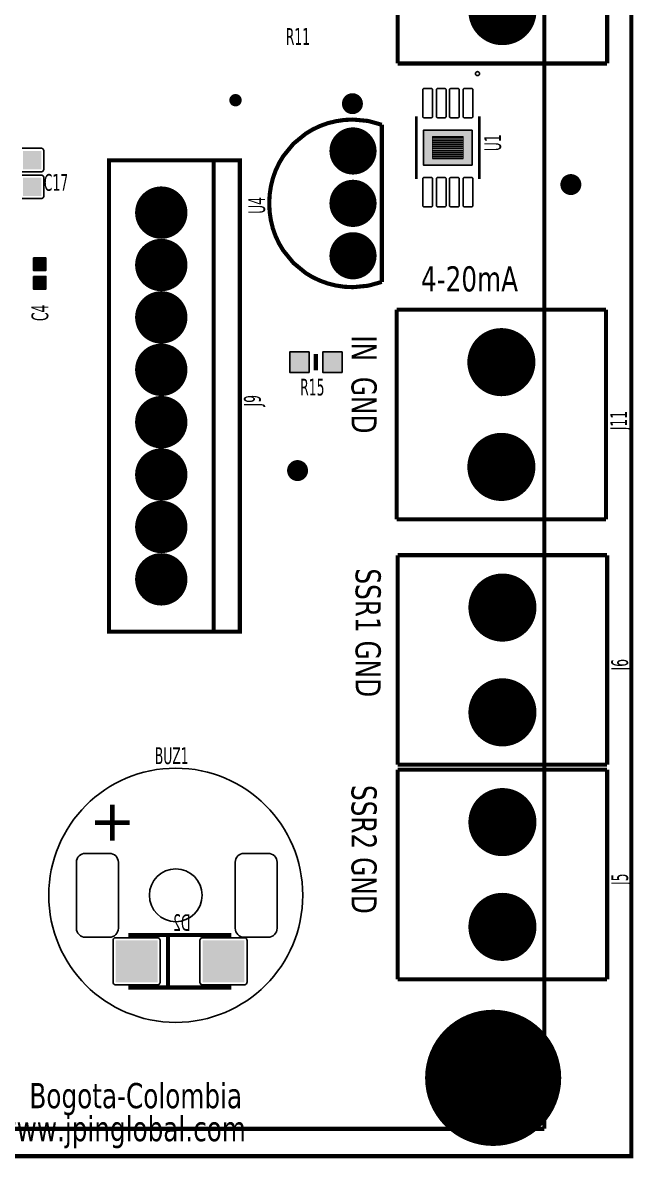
# Model space of a CAD drawing. Header units: millimetres. Extents: x 124 to 302, y 105 to 223.
# Drawn here: x 283.086 to 284.252, y 216.441 to 218.609 of the extents above; entities that cross this region are included whole.
import ezdxf

# ---------------------------------------------------------------- set-up
doc = ezdxf.new("R2010")
doc.units = ezdxf.units.MM
doc.layers.add('DESC', color=250, linetype='Continuous')
doc.styles.get("Standard").update_dxf_attribs({"font": 'tahoma.ttf'})

# ---------------------------------------------------------------- blocks, each defined once
blk = doc.blocks.new('RPAD')
blk.add_trace([(-0.5, -0.5), (-0.5, 0.5), (0.5, -0.5), (0.5, 0.5)])
blk = doc.blocks.new('EPAD')
at = {"const_width": 0.5}
blk.add_lwpolyline([(-0.25, 0, 1), (0.25, 0, 1)], format="xyb", close=True, dxfattribs=at)
blk = doc.blocks.new('PSOCB')
for points, const_width in [([(129.8456, 111.181), (134.7196, 111.181), (134.7196, 114.0511), (129.8456, 114.0511), (129.8456, 111.181)], 0.00787), ([(129.8456, 111.181), (134.7196, 111.181), (134.7196, 114.0511), (129.8456, 114.0511), (129.8456, 111.181)], 0.00787), ([(129.8456, 111.181), (134.7196, 111.181), (134.7196, 114.0511), (129.8456, 114.0511), (129.8456, 111.181)], 0.00787), ([(134.5535, 113.9893), (134.5535, 111.2334)], 0.00787), ([(134.5535, 113.9893), (134.5535, 111.2334)], 0.00787), ([(134.5535, 113.9893), (134.5535, 111.2334)], 0.00787), ([(134.2735, 113.6669), (134.2735, 113.2669)], 0.00787), ([(134.2735, 113.6669), (134.2735, 113.2669)], 0.00787), ([(134.2735, 113.6669), (134.2735, 113.2669)], 0.00787), ([(134.6735, 113.6669), (134.6735, 113.2669)], 0.00787), ([(134.6735, 113.6669), (134.6735, 113.2669)], 0.00787), ([(134.6735, 113.6669), (134.6735, 113.2669)], 0.00787), ([(134.6735, 113.2669), (134.2735, 113.2669)], 0.00787), ([(134.6735, 113.2669), (134.2735, 113.2669)], 0.00787), ([(134.6735, 113.2669), (134.2735, 113.2669)], 0.00787), ([(134.1881, 113.1599), (134.1714, 113.1591), (134.1554, 113.1567), (134.1399, 113.1529), (134.1251, 113.1476), (134.1111, 113.1409), (134.0979, 113.133), (134.0743, 113.1137), (134.055, 113.0901), (134.0471, 113.0769), (134.0404, 113.0629), (134.0351, 113.0481), (134.0313, 113.0326), (134.0289, 113.0166), (134.0281, 112.9999)], 0.00787), ([(134.1881, 113.1599), (134.1714, 113.1591), (134.1554, 113.1567), (134.1399, 113.1529), (134.1251, 113.1476), (134.1111, 113.1409), (134.0979, 113.133), (134.0743, 113.1137), (134.055, 113.0901), (134.0471, 113.0769), (134.0404, 113.0629), (134.0351, 113.0481), (134.0313, 113.0326), (134.0289, 113.0166), (134.0281, 112.9999)], 0.00787), ([(134.1881, 113.1599), (134.1714, 113.1591), (134.1554, 113.1567), (134.1399, 113.1529), (134.1251, 113.1476), (134.1111, 113.1409), (134.0979, 113.133), (134.0743, 113.1137), (134.055, 113.0901), (134.0471, 113.0769), (134.0404, 113.0629), (134.0351, 113.0481), (134.0313, 113.0326), (134.0289, 113.0166), (134.0281, 112.9999)], 0.00787), ([(134.1881, 113.1599), (134.2171, 113.1572), (134.2431, 113.1499)], 0.00787), ([(134.1881, 113.1599), (134.2171, 113.1572), (134.2431, 113.1499)], 0.00787), ([(134.1881, 113.1599), (134.2171, 113.1572), (134.2431, 113.1499)], 0.00787), ([(134.2431, 112.8499), (134.2431, 113.1499)], 0.00787), ([(134.2431, 112.8499), (134.2431, 113.1499)], 0.00787), ([(134.2431, 112.8499), (134.2431, 113.1499)], 0.00787), ([(134.3089, 113.1661), (134.3089, 113.0464)], 0.005), ([(134.3089, 113.1661), (134.3089, 113.0464)], 0.005), ([(134.3089, 113.1661), (134.3089, 113.0464)], 0.005), ([(134.4294, 113.1661), (134.4294, 113.0464)], 0.005), ([(134.4294, 113.1661), (134.4294, 113.0464)], 0.005), ([(134.4294, 113.1661), (134.4294, 113.0464)], 0.005), ([(134.3397, 113.0854), (134.3987, 113.0854), (134.3987, 113.1271), (134.3397, 113.1271), (134.3397, 113.0854)], 0.001), ([(134.3397, 113.0854), (134.3987, 113.0854), (134.3987, 113.1271), (134.3397, 113.1271), (134.3397, 113.0854)], 0.001), ([(134.3397, 113.0854), (134.3987, 113.0854), (134.3987, 113.1271), (134.3397, 113.1271), (134.3397, 113.0854)], 0.001), ([(133.7219, 112.1822), (133.9719, 112.1822), (133.9719, 113.0822), (133.7219, 113.0822), (133.7219, 112.1822)], 0.00787), ([(133.7219, 112.1822), (133.9719, 112.1822), (133.9719, 113.0822), (133.7219, 113.0822), (133.7219, 112.1822)], 0.00787), ([(133.7219, 112.1822), (133.9719, 112.1822), (133.9719, 113.0822), (133.7219, 113.0822), (133.7219, 112.1822)], 0.00787), ([(133.9219, 113.0822), (133.9219, 112.1822)], 0.00787), ([(133.9219, 113.0822), (133.9219, 112.1822)], 0.00787), ([(133.9219, 113.0822), (133.9219, 112.1822)], 0.00787), ([(134.1881, 112.8399), (134.1714, 112.8407), (134.1554, 112.8431), (134.1399, 112.847), (134.1251, 112.8523), (134.1111, 112.8589), (134.0979, 112.8668), (134.0743, 112.8862), (134.055, 112.9098), (134.0471, 112.9229), (134.0404, 112.937), (134.0351, 112.9517), (134.0313, 112.9672), (134.0289, 112.9833), (134.0281, 112.9999)], 0.00787), ([(134.1881, 112.8399), (134.1714, 112.8407), (134.1554, 112.8431), (134.1399, 112.847), (134.1251, 112.8523), (134.1111, 112.8589), (134.0979, 112.8668), (134.0743, 112.8862), (134.055, 112.9098), (134.0471, 112.9229), (134.0404, 112.937), (134.0351, 112.9517), (134.0313, 112.9672), (134.0289, 112.9833), (134.0281, 112.9999)], 0.00787), ([(134.1881, 112.8399), (134.1714, 112.8407), (134.1554, 112.8431), (134.1399, 112.847), (134.1251, 112.8523), (134.1111, 112.8589), (134.0979, 112.8668), (134.0743, 112.8862), (134.055, 112.9098), (134.0471, 112.9229), (134.0404, 112.937), (134.0351, 112.9517), (134.0313, 112.9672), (134.0289, 112.9833), (134.0281, 112.9999)], 0.00787), ([(134.1881, 112.8399), (134.2171, 112.8427), (134.2431, 112.8499)], 0.00787), ([(134.1881, 112.8399), (134.2171, 112.8427), (134.2431, 112.8499)], 0.00787), ([(134.1881, 112.8399), (134.2171, 112.8427), (134.2431, 112.8499)], 0.00787), ([(134.6715, 112.7968), (134.2715, 112.7968)], 0.00787), ([(134.2715, 112.7968), (134.2715, 112.3968)], 0.00787), ([(134.6715, 112.7968), (134.2715, 112.7968)], 0.00787), ([(134.2715, 112.7968), (134.2715, 112.3968)], 0.00787), ([(134.6715, 112.7968), (134.2715, 112.7968)], 0.00787), ([(134.2715, 112.7968), (134.2715, 112.3968)], 0.00787), ([(134.6715, 112.7968), (134.6715, 112.3968)], 0.00787), ([(134.6715, 112.7968), (134.6715, 112.3968)], 0.00787), ([(134.6715, 112.7968), (134.6715, 112.3968)], 0.00787), ([(134.1172, 112.681), (134.1172, 112.7125)], 0.00787), ([(134.1172, 112.681), (134.1172, 112.7125)], 0.00787), ([(134.1172, 112.681), (134.1172, 112.7125)], 0.00787), ([(134.6715, 112.3968), (134.2715, 112.3968)], 0.00787), ([(134.6715, 112.3968), (134.2715, 112.3968)], 0.00787), ([(134.6715, 112.3968), (134.2715, 112.3968)], 0.00787), ([(134.6735, 112.3283), (134.2735, 112.3283)], 0.00787), ([(134.2735, 112.3283), (134.2735, 111.9283)], 0.00787), ([(134.6735, 112.3283), (134.2735, 112.3283)], 0.00787), ([(134.2735, 112.3283), (134.2735, 111.9283)], 0.00787), ([(134.6735, 112.3283), (134.2735, 112.3283)], 0.00787), ([(134.2735, 112.3283), (134.2735, 111.9283)], 0.00787), ([(134.6735, 112.3283), (134.6735, 111.9283)], 0.00787), ([(134.6735, 112.3283), (134.6735, 111.9283)], 0.00787), ([(134.6735, 112.3283), (134.6735, 111.9283)], 0.00787), ([(134.6735, 111.9283), (134.2735, 111.9283)], 0.00787), ([(134.6735, 111.9283), (134.2735, 111.9283)], 0.00787), ([(134.6735, 111.9283), (134.2735, 111.9283)], 0.00787), ([(134.6735, 111.9188), (134.2735, 111.9188)], 0.00787), ([(134.2735, 111.9188), (134.2735, 111.5188)], 0.00787), ([(134.6735, 111.9188), (134.2735, 111.9188)], 0.00787), ([(134.2735, 111.9188), (134.2735, 111.5188)], 0.00787), ([(134.6735, 111.9188), (134.2735, 111.9188)], 0.00787), ([(134.2735, 111.9188), (134.2735, 111.5188)], 0.00787), ([(134.6735, 111.9188), (134.6735, 111.5188)], 0.00787), ([(134.6735, 111.9188), (134.6735, 111.5188)], 0.00787), ([(134.6735, 111.9188), (134.6735, 111.5188)], 0.00787), ([(133.9557, 111.6031), (133.7587, 111.6031)], 0.00787), ([(133.9557, 111.6031), (133.7587, 111.6031)], 0.00787), ([(133.9557, 111.6031), (133.7587, 111.6031)], 0.00787), ([(133.8347, 111.6031), (133.8347, 111.5031)], 0.00787), ([(133.8347, 111.6031), (133.8347, 111.5031)], 0.00787), ([(133.8347, 111.6031), (133.8347, 111.5031)], 0.00787), ([(133.7587, 111.5031), (133.9557, 111.5031)], 0.00787), ([(133.7587, 111.5031), (133.9557, 111.5031)], 0.00787), ([(133.7587, 111.5031), (133.9557, 111.5031)], 0.00787), ([(134.6735, 111.5188), (134.2735, 111.5188)], 0.00787), ([(134.6735, 111.5188), (134.2735, 111.5188)], 0.00787), ([(134.6735, 111.5188), (134.2735, 111.5188)], 0.00787), ([(134.5535, 111.2334), (130.8921, 111.2334)], 0.00787), ([(134.5535, 111.2334), (130.8921, 111.2334)], 0.00787), ([(134.5535, 111.2334), (130.8921, 111.2334)], 0.00787)]:
    blk.add_lwpolyline(points, dxfattribs=dict(const_width=const_width))
for points in [[(134.3398, 113.2169), (134.3398, 113.1657), (134.3398, 113.1652), (134.3397, 113.1647), (134.3394, 113.1643), (134.3392, 113.164), (134.3388, 113.1637), (134.3384, 113.1635), (134.338, 113.1634), (134.3375, 113.1633), (134.3237, 113.1633), (134.3232, 113.1634), (134.3228, 113.1635), (134.3224, 113.1637), (134.322, 113.164), (134.3217, 113.1643), (134.3215, 113.1647), (134.3214, 113.1652), (134.3213, 113.1657), (134.3213, 113.2169), (134.3214, 113.2173), (134.3215, 113.2178), (134.3217, 113.2182), (134.322, 113.2185), (134.3224, 113.2188), (134.3228, 113.219), (134.3232, 113.2192), (134.3237, 113.2192), (134.3375, 113.2192), (134.338, 113.2192), (134.3384, 113.219), (134.3388, 113.2188), (134.3392, 113.2185), (134.3394, 113.2182), (134.3397, 113.2178), (134.3398, 113.2173), (134.3398, 113.2169)], [(134.3398, 113.2169), (134.3398, 113.1657), (134.3398, 113.1652), (134.3397, 113.1647), (134.3394, 113.1643), (134.3392, 113.164), (134.3388, 113.1637), (134.3384, 113.1635), (134.338, 113.1634), (134.3375, 113.1633), (134.3237, 113.1633), (134.3232, 113.1634), (134.3228, 113.1635), (134.3224, 113.1637), (134.322, 113.164), (134.3217, 113.1643), (134.3215, 113.1647), (134.3214, 113.1652), (134.3213, 113.1657), (134.3213, 113.2169), (134.3214, 113.2173), (134.3215, 113.2178), (134.3217, 113.2182), (134.322, 113.2185), (134.3224, 113.2188), (134.3228, 113.219), (134.3232, 113.2192), (134.3237, 113.2192), (134.3375, 113.2192), (134.338, 113.2192), (134.3384, 113.219), (134.3388, 113.2188), (134.3392, 113.2185), (134.3394, 113.2182), (134.3397, 113.2178), (134.3398, 113.2173), (134.3398, 113.2169)], [(134.3658, 113.2169), (134.3658, 113.1657), (134.3658, 113.1652), (134.3656, 113.1647), (134.3654, 113.1643), (134.3651, 113.164), (134.3648, 113.1637), (134.3644, 113.1635), (134.364, 113.1634), (134.3635, 113.1633), (134.3497, 113.1633), (134.3492, 113.1634), (134.3488, 113.1635), (134.3484, 113.1637), (134.348, 113.164), (134.3477, 113.1643), (134.3475, 113.1647), (134.3474, 113.1652), (134.3473, 113.1657), (134.3473, 113.2169), (134.3474, 113.2173), (134.3475, 113.2178), (134.3477, 113.2182), (134.348, 113.2185), (134.3484, 113.2188), (134.3488, 113.219), (134.3492, 113.2192), (134.3497, 113.2192), (134.3635, 113.2192), (134.364, 113.2192), (134.3644, 113.219), (134.3648, 113.2188), (134.3651, 113.2185), (134.3654, 113.2182), (134.3656, 113.2178), (134.3658, 113.2173), (134.3658, 113.2169)], [(134.3658, 113.2169), (134.3658, 113.1657), (134.3658, 113.1652), (134.3656, 113.1647), (134.3654, 113.1643), (134.3651, 113.164), (134.3648, 113.1637), (134.3644, 113.1635), (134.364, 113.1634), (134.3635, 113.1633), (134.3497, 113.1633), (134.3492, 113.1634), (134.3488, 113.1635), (134.3484, 113.1637), (134.348, 113.164), (134.3477, 113.1643), (134.3475, 113.1647), (134.3474, 113.1652), (134.3473, 113.1657), (134.3473, 113.2169), (134.3474, 113.2173), (134.3475, 113.2178), (134.3477, 113.2182), (134.348, 113.2185), (134.3484, 113.2188), (134.3488, 113.219), (134.3492, 113.2192), (134.3497, 113.2192), (134.3635, 113.2192), (134.364, 113.2192), (134.3644, 113.219), (134.3648, 113.2188), (134.3651, 113.2185), (134.3654, 113.2182), (134.3656, 113.2178), (134.3658, 113.2173), (134.3658, 113.2169)], [(134.391, 113.2169), (134.391, 113.1657), (134.391, 113.1652), (134.3908, 113.1647), (134.3906, 113.1643), (134.3903, 113.164), (134.39, 113.1637), (134.3896, 113.1635), (134.3891, 113.1634), (134.3887, 113.1633), (134.3749, 113.1633), (134.3744, 113.1634), (134.374, 113.1635), (134.3736, 113.1637), (134.3732, 113.164), (134.3729, 113.1643), (134.3727, 113.1647), (134.3726, 113.1652), (134.3725, 113.1657), (134.3725, 113.2169), (134.3726, 113.2173), (134.3727, 113.2178), (134.3729, 113.2182), (134.3732, 113.2185), (134.3736, 113.2188), (134.374, 113.219), (134.3744, 113.2192), (134.3749, 113.2192), (134.3887, 113.2192), (134.3891, 113.2192), (134.3896, 113.219), (134.39, 113.2188), (134.3903, 113.2185), (134.3906, 113.2182), (134.3908, 113.2178), (134.391, 113.2173), (134.391, 113.2169)], [(134.391, 113.2169), (134.391, 113.1657), (134.391, 113.1652), (134.3908, 113.1647), (134.3906, 113.1643), (134.3903, 113.164), (134.39, 113.1637), (134.3896, 113.1635), (134.3891, 113.1634), (134.3887, 113.1633), (134.3749, 113.1633), (134.3744, 113.1634), (134.374, 113.1635), (134.3736, 113.1637), (134.3732, 113.164), (134.3729, 113.1643), (134.3727, 113.1647), (134.3726, 113.1652), (134.3725, 113.1657), (134.3725, 113.2169), (134.3726, 113.2173), (134.3727, 113.2178), (134.3729, 113.2182), (134.3732, 113.2185), (134.3736, 113.2188), (134.374, 113.219), (134.3744, 113.2192), (134.3749, 113.2192), (134.3887, 113.2192), (134.3891, 113.2192), (134.3896, 113.219), (134.39, 113.2188), (134.3903, 113.2185), (134.3906, 113.2182), (134.3908, 113.2178), (134.391, 113.2173), (134.391, 113.2169)], [(134.417, 113.2169), (134.417, 113.1657), (134.417, 113.1652), (134.4168, 113.1647), (134.4166, 113.1643), (134.4163, 113.164), (134.416, 113.1637), (134.4156, 113.1635), (134.4151, 113.1634), (134.4147, 113.1633), (134.4009, 113.1633), (134.4004, 113.1634), (134.3999, 113.1635), (134.3995, 113.1637), (134.3992, 113.164), (134.3989, 113.1643), (134.3987, 113.1647), (134.3986, 113.1652), (134.3985, 113.1657), (134.3985, 113.2169), (134.3986, 113.2173), (134.3987, 113.2178), (134.3989, 113.2182), (134.3992, 113.2185), (134.3995, 113.2188), (134.3999, 113.219), (134.4004, 113.2192), (134.4009, 113.2192), (134.4147, 113.2192), (134.4151, 113.2192), (134.4156, 113.219), (134.416, 113.2188), (134.4163, 113.2185), (134.4166, 113.2182), (134.4168, 113.2178), (134.417, 113.2173), (134.417, 113.2169)], [(134.417, 113.2169), (134.417, 113.1657), (134.417, 113.1652), (134.4168, 113.1647), (134.4166, 113.1643), (134.4163, 113.164), (134.416, 113.1637), (134.4156, 113.1635), (134.4151, 113.1634), (134.4147, 113.1633), (134.4009, 113.1633), (134.4004, 113.1634), (134.3999, 113.1635), (134.3995, 113.1637), (134.3992, 113.164), (134.3989, 113.1643), (134.3987, 113.1647), (134.3986, 113.1652), (134.3985, 113.1657), (134.3985, 113.2169), (134.3986, 113.2173), (134.3987, 113.2178), (134.3989, 113.2182), (134.3992, 113.2185), (134.3995, 113.2188), (134.3999, 113.219), (134.4004, 113.2192), (134.4009, 113.2192), (134.4147, 113.2192), (134.4151, 113.2192), (134.4156, 113.219), (134.416, 113.2188), (134.4163, 113.2185), (134.4166, 113.2182), (134.4168, 113.2178), (134.417, 113.2173), (134.417, 113.2169)], [(134.4156, 113.1395), (134.4156, 113.073), (134.3227, 113.073), (134.3227, 113.1395), (134.4156, 113.1395)], [(134.3398, 113.0468), (134.3398, 112.9956), (134.3398, 112.9951), (134.3397, 112.9947), (134.3394, 112.9943), (134.3392, 112.9939), (134.3388, 112.9936), (134.3384, 112.9934), (134.338, 112.9933), (134.3375, 112.9932), (134.3237, 112.9932), (134.3232, 112.9933), (134.3228, 112.9934), (134.3224, 112.9936), (134.322, 112.9939), (134.3217, 112.9943), (134.3215, 112.9947), (134.3214, 112.9951), (134.3213, 112.9956), (134.3213, 113.0468), (134.3214, 113.0473), (134.3215, 113.0477), (134.3217, 113.0481), (134.322, 113.0485), (134.3224, 113.0487), (134.3228, 113.049), (134.3232, 113.0491), (134.3237, 113.0491), (134.3375, 113.0491), (134.338, 113.0491), (134.3384, 113.049), (134.3388, 113.0487), (134.3392, 113.0485), (134.3394, 113.0481), (134.3397, 113.0477), (134.3398, 113.0473), (134.3398, 113.0468)], [(134.3398, 113.0468), (134.3398, 112.9956), (134.3398, 112.9951), (134.3397, 112.9947), (134.3394, 112.9943), (134.3392, 112.9939), (134.3388, 112.9936), (134.3384, 112.9934), (134.338, 112.9933), (134.3375, 112.9932), (134.3237, 112.9932), (134.3232, 112.9933), (134.3228, 112.9934), (134.3224, 112.9936), (134.322, 112.9939), (134.3217, 112.9943), (134.3215, 112.9947), (134.3214, 112.9951), (134.3213, 112.9956), (134.3213, 113.0468), (134.3214, 113.0473), (134.3215, 113.0477), (134.3217, 113.0481), (134.322, 113.0485), (134.3224, 113.0487), (134.3228, 113.049), (134.3232, 113.0491), (134.3237, 113.0491), (134.3375, 113.0491), (134.338, 113.0491), (134.3384, 113.049), (134.3388, 113.0487), (134.3392, 113.0485), (134.3394, 113.0481), (134.3397, 113.0477), (134.3398, 113.0473), (134.3398, 113.0468)], [(134.3658, 113.0468), (134.3658, 112.9956), (134.3658, 112.9951), (134.3656, 112.9947), (134.3654, 112.9943), (134.3651, 112.9939), (134.3648, 112.9936), (134.3644, 112.9934), (134.364, 112.9933), (134.3635, 112.9932), (134.3497, 112.9932), (134.3492, 112.9933), (134.3488, 112.9934), (134.3484, 112.9936), (134.348, 112.9939), (134.3477, 112.9943), (134.3475, 112.9947), (134.3474, 112.9951), (134.3473, 112.9956), (134.3473, 113.0468), (134.3474, 113.0473), (134.3475, 113.0477), (134.3477, 113.0481), (134.348, 113.0485), (134.3484, 113.0487), (134.3488, 113.049), (134.3492, 113.0491), (134.3497, 113.0491), (134.3635, 113.0491), (134.364, 113.0491), (134.3644, 113.049), (134.3648, 113.0487), (134.3651, 113.0485), (134.3654, 113.0481), (134.3656, 113.0477), (134.3658, 113.0473), (134.3658, 113.0468)], [(134.3658, 113.0468), (134.3658, 112.9956), (134.3658, 112.9951), (134.3656, 112.9947), (134.3654, 112.9943), (134.3651, 112.9939), (134.3648, 112.9936), (134.3644, 112.9934), (134.364, 112.9933), (134.3635, 112.9932), (134.3497, 112.9932), (134.3492, 112.9933), (134.3488, 112.9934), (134.3484, 112.9936), (134.348, 112.9939), (134.3477, 112.9943), (134.3475, 112.9947), (134.3474, 112.9951), (134.3473, 112.9956), (134.3473, 113.0468), (134.3474, 113.0473), (134.3475, 113.0477), (134.3477, 113.0481), (134.348, 113.0485), (134.3484, 113.0487), (134.3488, 113.049), (134.3492, 113.0491), (134.3497, 113.0491), (134.3635, 113.0491), (134.364, 113.0491), (134.3644, 113.049), (134.3648, 113.0487), (134.3651, 113.0485), (134.3654, 113.0481), (134.3656, 113.0477), (134.3658, 113.0473), (134.3658, 113.0468)], [(134.391, 113.0468), (134.391, 112.9956), (134.391, 112.9951), (134.3908, 112.9947), (134.3906, 112.9943), (134.3903, 112.9939), (134.39, 112.9936), (134.3896, 112.9934), (134.3891, 112.9933), (134.3887, 112.9932), (134.3749, 112.9932), (134.3744, 112.9933), (134.374, 112.9934), (134.3736, 112.9936), (134.3732, 112.9939), (134.3729, 112.9943), (134.3727, 112.9947), (134.3726, 112.9951), (134.3725, 112.9956), (134.3725, 113.0468), (134.3726, 113.0473), (134.3727, 113.0477), (134.3729, 113.0481), (134.3732, 113.0485), (134.3736, 113.0487), (134.374, 113.049), (134.3744, 113.0491), (134.3749, 113.0491), (134.3887, 113.0491), (134.3891, 113.0491), (134.3896, 113.049), (134.39, 113.0487), (134.3903, 113.0485), (134.3906, 113.0481), (134.3908, 113.0477), (134.391, 113.0473), (134.391, 113.0468)], [(134.391, 113.0468), (134.391, 112.9956), (134.391, 112.9951), (134.3908, 112.9947), (134.3906, 112.9943), (134.3903, 112.9939), (134.39, 112.9936), (134.3896, 112.9934), (134.3891, 112.9933), (134.3887, 112.9932), (134.3749, 112.9932), (134.3744, 112.9933), (134.374, 112.9934), (134.3736, 112.9936), (134.3732, 112.9939), (134.3729, 112.9943), (134.3727, 112.9947), (134.3726, 112.9951), (134.3725, 112.9956), (134.3725, 113.0468), (134.3726, 113.0473), (134.3727, 113.0477), (134.3729, 113.0481), (134.3732, 113.0485), (134.3736, 113.0487), (134.374, 113.049), (134.3744, 113.0491), (134.3749, 113.0491), (134.3887, 113.0491), (134.3891, 113.0491), (134.3896, 113.049), (134.39, 113.0487), (134.3903, 113.0485), (134.3906, 113.0481), (134.3908, 113.0477), (134.391, 113.0473), (134.391, 113.0468)], [(134.417, 113.0468), (134.417, 112.9956), (134.417, 112.9951), (134.4168, 112.9947), (134.4166, 112.9943), (134.4163, 112.9939), (134.416, 112.9936), (134.4156, 112.9934), (134.4151, 112.9933), (134.4147, 112.9932), (134.4009, 112.9932), (134.4004, 112.9933), (134.3999, 112.9934), (134.3995, 112.9936), (134.3992, 112.9939), (134.3989, 112.9943), (134.3987, 112.9947), (134.3986, 112.9951), (134.3985, 112.9956), (134.3985, 113.0468), (134.3986, 113.0473), (134.3987, 113.0477), (134.3989, 113.0481), (134.3992, 113.0485), (134.3995, 113.0487), (134.3999, 113.049), (134.4004, 113.0491), (134.4009, 113.0491), (134.4147, 113.0491), (134.4151, 113.0491), (134.4156, 113.049), (134.416, 113.0487), (134.4163, 113.0485), (134.4166, 113.0481), (134.4168, 113.0477), (134.417, 113.0473), (134.417, 113.0468)], [(134.417, 113.0468), (134.417, 112.9956), (134.417, 112.9951), (134.4168, 112.9947), (134.4166, 112.9943), (134.4163, 112.9939), (134.416, 112.9936), (134.4156, 112.9934), (134.4151, 112.9933), (134.4147, 112.9932), (134.4009, 112.9932), (134.4004, 112.9933), (134.3999, 112.9934), (134.3995, 112.9936), (134.3992, 112.9939), (134.3989, 112.9943), (134.3987, 112.9947), (134.3986, 112.9951), (134.3985, 112.9956), (134.3985, 113.0468), (134.3986, 113.0473), (134.3987, 113.0477), (134.3989, 113.0481), (134.3992, 113.0485), (134.3995, 113.0487), (134.3999, 113.049), (134.4004, 113.0491), (134.4009, 113.0491), (134.4147, 113.0491), (134.4151, 113.0491), (134.4156, 113.049), (134.416, 113.0487), (134.4163, 113.0485), (134.4166, 113.0481), (134.4168, 113.0477), (134.417, 113.0473), (134.417, 113.0468)], [(133.5777, 112.8958), (133.6017, 112.8958), (133.6017, 112.8718), (133.5777, 112.8718), (133.5777, 112.8958)], [(133.5777, 112.8604), (133.6017, 112.8604), (133.6017, 112.8364), (133.5777, 112.8364), (133.5777, 112.8604)], [(134.1042, 112.6773), (134.0672, 112.6773), (134.0672, 112.7163), (134.1042, 112.7163), (134.1042, 112.6773)], [(134.1672, 112.6773), (134.1302, 112.6773), (134.1302, 112.7163), (134.1672, 112.7163), (134.1672, 112.6773)], [(133.6769, 111.7591), (133.7229, 111.7591), (133.7264, 111.7587), (133.7296, 111.7578), (133.7325, 111.7562), (133.735, 111.7541), (133.737, 111.7516), (133.7386, 111.7488), (133.7395, 111.7455), (133.7399, 111.7421), (133.7399, 111.6161), (133.7395, 111.6126), (133.7386, 111.6094), (133.737, 111.6065), (133.735, 111.604), (133.7325, 111.6019), (133.7296, 111.6004), (133.7264, 111.5994), (133.7229, 111.5991), (133.6769, 111.5991), (133.6734, 111.5994), (133.6702, 111.6004), (133.6673, 111.6019), (133.6648, 111.604), (133.6627, 111.6065), (133.6612, 111.6094), (133.6602, 111.6126), (133.6599, 111.6161), (133.6599, 111.7421), (133.6602, 111.7455), (133.6612, 111.7488), (133.6627, 111.7516), (133.6648, 111.7541), (133.6673, 111.7562), (133.6702, 111.7578), (133.6734, 111.7587), (133.6769, 111.7591)], [(133.98, 111.7591), (134.026, 111.7591), (134.0295, 111.7587), (134.0327, 111.7578), (134.0356, 111.7562), (134.0381, 111.7541), (134.0402, 111.7516), (134.0417, 111.7488), (134.0427, 111.7455), (134.043, 111.7421), (134.043, 111.6161), (134.0427, 111.6126), (134.0417, 111.6094), (134.0402, 111.6065), (134.0381, 111.604), (134.0356, 111.6019), (134.0327, 111.6004), (134.0295, 111.5994), (134.026, 111.5991), (133.98, 111.5991), (133.9766, 111.5994), (133.9733, 111.6004), (133.9705, 111.6019), (133.968, 111.604), (133.9659, 111.6065), (133.9643, 111.6094), (133.9634, 111.6126), (133.963, 111.6161), (133.963, 111.7421), (133.9634, 111.7455), (133.9643, 111.7488), (133.9659, 111.7516), (133.968, 111.7541), (133.9705, 111.7562), (133.9733, 111.7578), (133.9766, 111.7587), (133.98, 111.7591)], [(133.8147, 111.5981), (133.7347, 111.5981), (133.7337, 111.598), (133.7327, 111.5977), (133.7319, 111.5972), (133.7311, 111.5966), (133.7305, 111.5959), (133.7301, 111.595), (133.7298, 111.5941), (133.7297, 111.5931), (133.7297, 111.5131), (133.7298, 111.5121), (133.7301, 111.5111), (133.7305, 111.5103), (133.7311, 111.5095), (133.7319, 111.5089), (133.7327, 111.5085), (133.7337, 111.5082), (133.7347, 111.5081), (133.8147, 111.5081), (133.8157, 111.5082), (133.8167, 111.5085), (133.8175, 111.5089), (133.8182, 111.5095), (133.8188, 111.5103), (133.8193, 111.5111), (133.8196, 111.5121), (133.8197, 111.5131), (133.8197, 111.5931), (133.8196, 111.5941), (133.8193, 111.595), (133.8188, 111.5959), (133.8182, 111.5966), (133.8175, 111.5972), (133.8167, 111.5977), (133.8157, 111.598), (133.8147, 111.5981)], [(133.9807, 111.5981), (133.9007, 111.5981), (133.8997, 111.598), (133.8987, 111.5977), (133.8979, 111.5972), (133.8971, 111.5966), (133.8965, 111.5959), (133.8961, 111.595), (133.8958, 111.5941), (133.8957, 111.5931), (133.8957, 111.5131), (133.8958, 111.5121), (133.8961, 111.5111), (133.8965, 111.5103), (133.8971, 111.5095), (133.8979, 111.5089), (133.8987, 111.5085), (133.8997, 111.5082), (133.9007, 111.5081), (133.9807, 111.5081), (133.9817, 111.5082), (133.9827, 111.5085), (133.9835, 111.5089), (133.9842, 111.5095), (133.9848, 111.5103), (133.9853, 111.5111), (133.9856, 111.5121), (133.9857, 111.5131), (133.9857, 111.5931), (133.9856, 111.5941), (133.9853, 111.595), (133.9848, 111.5959), (133.9842, 111.5966), (133.9835, 111.5972), (133.9827, 111.5977), (133.9817, 111.598), (133.9807, 111.5981)]]:
    blk.add_lwpolyline(points, close=True)
for points in [[(134.3397, 113.1271), (134.3987, 113.1271)], [(134.3397, 113.1271), (134.3987, 113.1271)], [(134.3397, 113.1271), (134.3987, 113.1271)], [(134.3397, 113.1247), (134.3987, 113.1247)], [(134.3397, 113.1247), (134.3987, 113.1247)], [(134.3397, 113.1247), (134.3987, 113.1247)], [(134.3397, 113.1208), (134.3987, 113.1208)], [(134.3397, 113.1208), (134.3987, 113.1208)], [(134.3397, 113.1208), (134.3987, 113.1208)], [(134.3397, 113.1169), (134.3987, 113.1169)], [(134.3397, 113.1169), (134.3987, 113.1169)], [(134.3397, 113.1169), (134.3987, 113.1169)], [(134.3397, 113.1129), (134.3987, 113.1129)], [(134.3397, 113.1129), (134.3987, 113.1129)], [(134.3397, 113.1129), (134.3987, 113.1129)], [(133.5565, 113.105), (133.5575, 113.1051), (133.5575, 113.1051), (133.5925, 113.1051), (133.5935, 113.105), (133.5944, 113.1047), (133.5953, 113.1043), (133.596, 113.1037), (133.5966, 113.1029), (133.5971, 113.1021), (133.5974, 113.1011), (133.5975, 113.1001), (133.5975, 113.0651), (133.5974, 113.0641), (133.5971, 113.0631), (133.5966, 113.0623), (133.596, 113.0616), (133.5953, 113.0609), (133.5944, 113.0605), (133.5935, 113.0602), (133.5925, 113.0601), (133.5575, 113.0601), (133.5565, 113.0602)], [(134.3397, 113.109), (134.3987, 113.109)], [(134.3397, 113.109), (134.3987, 113.109)], [(134.3397, 113.109), (134.3987, 113.109)], [(134.3397, 113.105), (134.3987, 113.105)], [(134.3397, 113.105), (134.3987, 113.105)], [(134.3397, 113.105), (134.3987, 113.105)], [(134.3397, 113.1011), (134.3987, 113.1011)], [(134.3397, 113.1011), (134.3987, 113.1011)], [(134.3397, 113.1011), (134.3987, 113.1011)], [(134.3397, 113.0972), (134.3987, 113.0972)], [(134.3397, 113.0972), (134.3987, 113.0972)], [(134.3397, 113.0972), (134.3987, 113.0972)], [(134.3397, 113.0932), (134.3987, 113.0932)], [(134.3397, 113.0932), (134.3987, 113.0932)], [(134.3397, 113.0932), (134.3987, 113.0932)], [(134.3397, 113.0893), (134.3987, 113.0893)], [(134.3397, 113.0893), (134.3987, 113.0893)], [(134.3397, 113.0893), (134.3987, 113.0893)], [(134.3397, 113.0854), (134.3987, 113.0854)], [(134.3397, 113.0854), (134.3987, 113.0854)], [(134.3397, 113.0854), (134.3987, 113.0854)], [(133.5565, 113.0538), (133.5575, 113.0539), (133.5575, 113.0539), (133.5925, 113.0539), (133.5935, 113.0538), (133.5944, 113.0535), (133.5953, 113.0531), (133.596, 113.0525), (133.5966, 113.0517), (133.5971, 113.0509), (133.5974, 113.0499), (133.5975, 113.0489), (133.5975, 113.0139), (133.5974, 113.0129), (133.5971, 113.012), (133.5966, 113.0111), (133.596, 113.0104), (133.5953, 113.0098), (133.5944, 113.0093), (133.5935, 113.009), (133.5925, 113.0089), (133.5575, 113.0089), (133.5565, 113.009)]]:
    blk.add_lwpolyline(points)
for centre, radius in [((134.4259, 113.2476), 0.00394), ((134.4259, 113.2476), 0.00394), ((134.4259, 113.2476), 0.00394), ((133.8495, 111.6791), 0.2426), ((133.8495, 111.6791), 0.2426), ((133.8495, 111.6791), 0.2426), ((133.8495, 111.6791), 0.0504), ((133.8495, 111.6791), 0.0504), ((133.8495, 111.6791), 0.0504), ((134.4551, 111.3318), 0.0591), ((134.4551, 111.3318), 0.0591), ((134.4551, 111.3318), 0.0591)]:
    blk.add_circle(centre, radius)
for name, p, xscale, yscale in [('EPAD', (134.4735, 113.3669), 0.13, 0.13), ('EPAD', (133.9637, 113.1968), 0.023622, 0.023622), ('EPAD', (134.187, 113.1902), 0.04, 0.04), ('EPAD', (134.1881, 113.0999), 0.09, 0.09), ('RPAD', (133.575, 113.0826), 0.035, 0.035), ('RPAD', (133.575, 113.0314), 0.035, 0.035), ('EPAD', (134.1881, 112.9999), 0.09, 0.09), ('EPAD', (134.6042, 113.0358), 0.04, 0.04), ('EPAD', (133.8219, 112.9822), 0.1, 0.1), ('EPAD', (134.1881, 112.8999), 0.09, 0.09), ('EPAD', (133.8219, 112.8822), 0.1, 0.1), ('RPAD', (133.5897, 112.8838), 0.024, 0.024), ('RPAD', (133.5897, 112.8484), 0.024, 0.024), ('EPAD', (133.8219, 112.7822), 0.1, 0.1), ('EPAD', (134.4715, 112.6968), 0.13, 0.13), ('EPAD', (133.8219, 112.6822), 0.1, 0.1), ('EPAD', (133.8219, 112.5822), 0.1, 0.1), ('EPAD', (134.4715, 112.4968), 0.13, 0.13), ('EPAD', (133.8219, 112.4822), 0.1, 0.1), ('EPAD', (134.0822, 112.4898), 0.04, 0.04), ('EPAD', (133.8219, 112.3822), 0.1, 0.1), ('EPAD', (133.8219, 112.2822), 0.1, 0.1), ('EPAD', (134.4735, 112.2283), 0.13, 0.13), ('EPAD', (134.4735, 112.0283), 0.13, 0.13), ('EPAD', (134.4735, 111.8188), 0.13, 0.13), ('EPAD', (134.4735, 111.6188), 0.13, 0.13), ('RPAD', (133.7747, 111.5531), 0.08, 0.08), ('RPAD', (133.9407, 111.5531), 0.08, 0.08), ('EPAD', (134.4558, 111.3306), 0.26, 0.26)]:
    blk.add_blockref(name, p, dxfattribs=dict(xscale=xscale, yscale=yscale))
for p, xscale, yscale, rotation in [((134.3692, 113.1062), 0.066535, 0.092913, 270), ((134.0857, 112.6968), 0.037, 0.039, 180), ((134.1487, 112.6968), 0.037, 0.039, 180)]:
    blk.add_blockref('RPAD', p, dxfattribs=dict(xscale=xscale, yscale=yscale, rotation=rotation))
for s, height, width, p in [('R11', 0.032, 0.625, (134.0597, 113.3025)), ('R11', 0.032, 0.625, (134.0597, 113.3025)), ('R11', 0.032, 0.625, (134.0597, 113.3025)), ('C17', 0.032, 0.625, (133.5976, 113.0239)), ('C17', 0.032, 0.625, (133.5976, 113.0239)), ('C17', 0.032, 0.625, (133.5976, 113.0239)), ('4-20mA', 0.048, 0.833333, (134.318, 112.8318)), ('4-20mA', 0.048, 0.833333, (134.318, 112.8318)), ('4-20mA', 0.048, 0.833333, (134.318, 112.8318)), ('R15', 0.032, 0.625, (134.0872, 112.6332)), ('R15', 0.032, 0.625, (134.0872, 112.6332)), ('R15', 0.032, 0.625, (134.0872, 112.6332)), ('BUZ1', 0.032, 0.625, (133.8095, 111.9296)), ('BUZ1', 0.032, 0.625, (133.8095, 111.9296)), ('BUZ1', 0.032, 0.625, (133.8095, 111.9296)), ('+', 0.08, 1.125, (133.6841, 111.7835)), ('+', 0.08, 1.125, (133.6841, 111.7835)), ('+', 0.08, 1.125, (133.6841, 111.7835)), ('Bogota-Colombia', 0.048, 0.833333, (133.57, 111.2727)), ('Bogota-Colombia', 0.048, 0.833333, (133.57, 111.2727)), ('Bogota-Colombia', 0.048, 0.833333, (133.57, 111.2727)), ('www.jpinglobal.com', 0.048, 0.833333, (133.507, 111.2097)), ('www.jpinglobal.com', 0.048, 0.833333, (133.507, 111.2097)), ('www.jpinglobal.com', 0.048, 0.833333, (133.507, 111.2097))]:
    blk.add_text(s, height=height, dxfattribs=dict(width=width)).set_placement(p)
for s, height, rotation, width, p in [('U1', 0.032, 90, 0.625, (134.4708, 113.0995)), ('U1', 0.032, 90, 0.625, (134.4708, 113.0995)), ('U1', 0.032, 90, 0.625, (134.4708, 113.0995)), ('U4', 0.032, 90, 0.625, (134.0201, 112.9799)), ('U4', 0.032, 90, 0.625, (134.0201, 112.9799)), ('U4', 0.032, 90, 0.625, (134.0201, 112.9799)), ('C4', 0.032, 90, 0.625, (133.606, 112.7752)), ('C4', 0.032, 90, 0.625, (133.606, 112.7752)), ('C4', 0.032, 90, 0.625, (133.606, 112.7752)), ('IN  GND', 0.048, 270, 0.833333, (134.1853, 112.748)), ('IN  GND', 0.048, 270, 0.833333, (134.1853, 112.748)), ('IN  GND', 0.048, 270, 0.833333, (134.1853, 112.748)), ('J9', 0.032, 90, 0.625, (134.0119, 112.6122)), ('J9', 0.032, 90, 0.625, (134.0119, 112.6122)), ('J9', 0.032, 90, 0.625, (134.0119, 112.6122)), ('J11', 0.032, 90, 0.625, (134.7115, 112.5668)), ('J11', 0.032, 90, 0.625, (134.7115, 112.5668)), ('J11', 0.032, 90, 0.625, (134.7115, 112.5668)), ('SSR1 GND', 0.048, 270, 0.833333, (134.1931, 112.3031)), ('SSR1 GND', 0.048, 270, 0.833333, (134.1931, 112.3031)), ('SSR1 GND', 0.048, 270, 0.833333, (134.1931, 112.3031)), ('J6', 0.032, 90, 0.625, (134.7134, 112.1083)), ('J6', 0.032, 90, 0.625, (134.7134, 112.1083)), ('J6', 0.032, 90, 0.625, (134.7134, 112.1083)), ('SSR2 GND', 0.048, 270, 0.833333, (134.1853, 111.8897)), ('SSR2 GND', 0.048, 270, 0.833333, (134.1853, 111.8897)), ('SSR2 GND', 0.048, 270, 0.833333, (134.1853, 111.8897)), ('J5', 0.032, 90, 0.625, (134.7134, 111.6988)), ('J5', 0.032, 90, 0.625, (134.7134, 111.6988)), ('J5', 0.032, 90, 0.625, (134.7134, 111.6988))]:
    blk.add_text(s, height=height, rotation=rotation, dxfattribs=dict(width=width)).set_placement(p)
at = {"text_generation_flag": 2, "width": 0.625}
blk.add_text('D2', height=0.032, dxfattribs=at).set_placement((133.8777, 111.611))
blk.add_text('D2', height=0.032, dxfattribs=at).set_placement((133.8777, 111.611))
blk.add_text('D2', height=0.032, dxfattribs=at).set_placement((133.8777, 111.611))

msp = doc.modelspace()

# ---------------------------------------------------------------- block references
at = {"layer": 'DESC'}
msp.add_blockref('PSOCB', (149.5289, 105.2642), dxfattribs=at)

doc.saveas('drawing.dxf')
